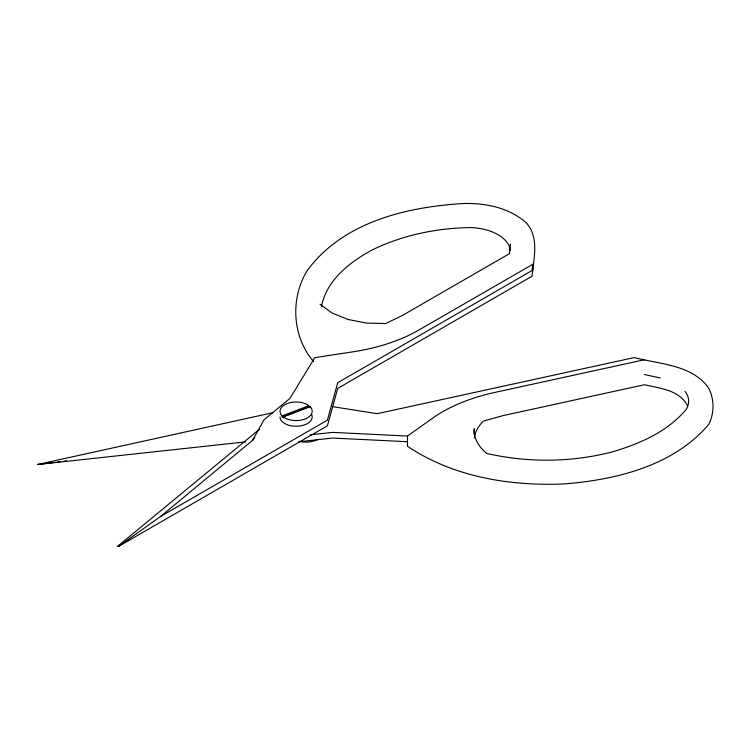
<?xml version="1.0" encoding="UTF-8"?>
<svg xmlns="http://www.w3.org/2000/svg" width="750" height="750" viewBox="0 0 750 750"><rect width="100%" height="100%" fill="white"/><g stroke="black" fill="none" stroke-linecap="round" stroke-linejoin="round"><path stroke-width="1.12" d="M245.381 441.9L37.5 464.503L272.812 412.706M259.462 429.262L117.741 546.216L118.416 546.487L160.566 516.478L252.619 440.297L254.747 437.531M510.497 243.975L509.419 253.678L402.375 315.478L385.734 323.55L366.319 323.072L347.934 319.453L332.062 312.994L319.978 304.2M252.619 440.297L263.981 419.859L289.875 398.494L314.831 357.628L353.016 351.825A146.034 84.319 0 0 0 419.119 329.906L532.734 264.309L532.041 270.534L337.734 382.716L327.394 420.159L160.566 516.478M474.366 438C475.097 431.484 478.781 425.7 483.291 421.106L502.866 415.659L644.466 384.741C659.606 388.238 679.997 390.028 687.609 406.041M321.497 306.553C326.494 279.928 350.119 261.816 372.694 249.684C403.303 234.872 437.353 227.991 471.244 227.578A42.637 24.619 0 0 1 498.094 234.713C503.888 238.116 509.353 243.291 510.45 250.219M309.947 434.869L332.709 432.384L407.494 436.059L432.356 418.35A146.034 84.319 0 0 1 494.156 392.578L644.438 359.756M118.416 546.487L327.394 425.831L337.734 388.387L532.041 276.206C534.019 257.241 540.628 231.525 521.241 218.812C504.759 206.794 483.703 203.034 463.678 203.513C406.659 206.812 342.741 222.084 307.219 270.6C290.175 298.172 292.078 336.722 313.538 361.444M282.178 415.941L308.756 405.694L308.756 406.828L310.041 407.784L310.041 406.65L283.387 416.85L283.387 417.984L282.178 417.075L282.178 415.941A16.087 9.291 0 0 1 286.312 403.931A16.087 9.291 0 0 1 307.481 404.728L308.756 405.694M282.178 417.075L308.756 406.828M117.741 546.216L118.416 546.075M37.5 464.503L54.919 462.338M57.244 462.056L60.731 461.616M64.219 461.184L66.534 460.903M298.566 441.778L332.709 438.056L407.494 441.731M332.372 406.622L377.306 413.681L634.322 357.562C659.288 364.237 691.472 364.509 708.328 387.591C714.441 398.55 714.525 413.372 708.675 424.472C673.341 465.909 616.209 479.841 564 483.938C509.869 486.234 453.178 476.944 407.494 446.269L407.494 436.059M644.466 374.531L660.234 377.953M283.387 416.85L284.728 417.863A16.087 9.291 0 0 0 305.897 418.669A16.087 9.291 0 0 0 310.041 406.65M684.966 391.35L685.875 392.494A42.637 24.619 0 0 1 686.1 409.556C666.975 432.188 638.597 444.384 610.678 452.334C570.197 462.441 527.456 462.741 486.788 453.45C479.372 447.525 473.4 438.562 474.206 428.719L474.206 434.391M532.734 264.309L532.734 269.981M317.616 439.341A16.087 9.291 0 0 1 299.484 441.319M311.644 414.562A16.087 9.291 0 0 1 304.153 425.016A16.087 9.291 0 0 1 284.728 423.534L282.178 421.613A16.087 9.291 0 0 1 280.022 416.972"/></g></svg>
